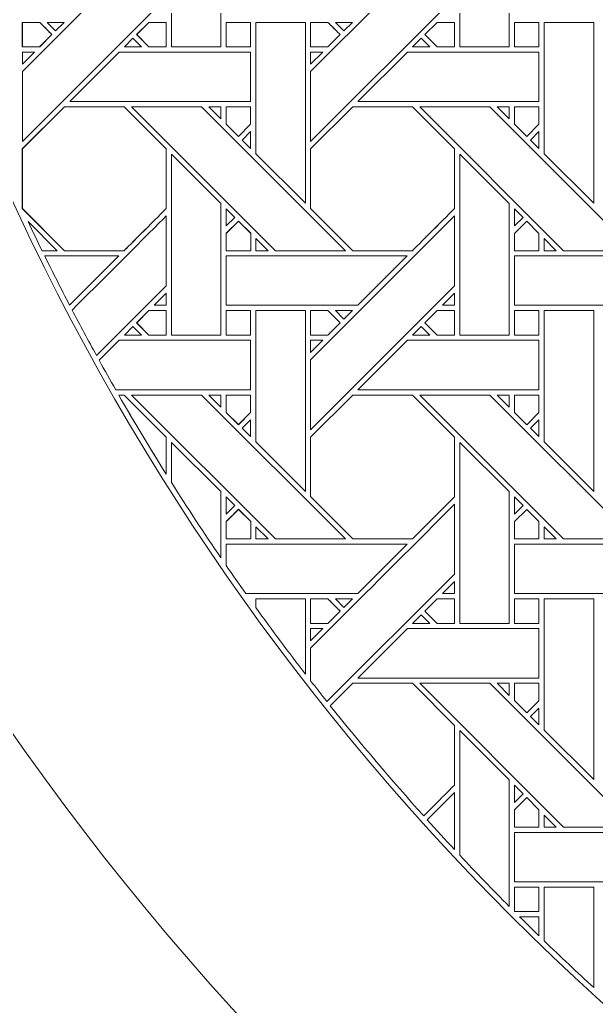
# Model space of a CAD drawing. Header units: inches. Extents: x 3.4 to 21.4, y 0.1 to 18.1.
# Drawn here: x 5.022 to 6.919, y 3.05 to 6.298 of the extents above; entities that cross this region are included whole.
import ezdxf

# ---------------------------------------------------------------- set-up
doc = ezdxf.new("R2010")
doc.units = ezdxf.units.IN
doc.header["$MEASUREMENT"] = 0
doc.layers.add('Design', color=7, linetype='Continuous', lineweight=0)

msp = doc.modelspace()

# ---------------------------------------------------------------- linework, layer by layer
at = {"layer": 'Design'}
for points, knots in [([(12.3829, 18.0948), (7.4123, 18.0948), (3.3829, 14.0653), (3.3829, 9.0948), (3.3829, 4.1242), (7.4123, 0.0948), (12.3829, 0.0948), (17.3534, 0.0948), (21.3829, 4.1242), (21.3829, 9.0948), (21.3829, 14.0653), (17.3534, 18.0948), (12.3829, 18.0948)], [0, 0, 0, 0, 1, 1, 1, 2, 2, 2, 3, 3, 3, 4, 4, 4, 4]), ([(12.3829, 17.2202), (7.8953, 17.2202), (4.2574, 13.5823), (4.2574, 9.0948), (4.2574, 4.6072), (7.8953, 0.9693), (12.3829, 0.9693), (16.8704, 0.9693), (20.5083, 4.6072), (20.5083, 9.0948), (20.5083, 13.5823), (16.8704, 17.2202), (12.3829, 17.2202)], [0, 0, 0, 0, 1, 1, 1, 2, 2, 2, 3, 3, 3, 4, 4, 4, 4]), ([(5.6841, 6.6419), (5.6841, 6.6419), (5.6841, 6.2082), (5.6841, 6.2082), (5.6841, 6.2082), (5.5214, 6.2082), (5.5214, 6.2082), (5.5214, 6.2082), (5.5214, 6.8041), (5.5214, 6.8041), (5.5214, 6.8041), (5.6841, 6.6419), (5.6841, 6.6419)], [0, 0, 0, 0, 1, 1, 1, 2, 2, 2, 3, 3, 3, 4, 4, 4, 4]), ([(6.6329, 6.6419), (6.6329, 6.6419), (6.6329, 6.2082), (6.6329, 6.2082), (6.6329, 6.2082), (6.4701, 6.2082), (6.4701, 6.2082), (6.4701, 6.2082), (6.4701, 6.8041), (6.4701, 6.8041), (6.4701, 6.8041), (6.6329, 6.6419), (6.6329, 6.6419)], [0, 0, 0, 0, 1, 1, 1, 2, 2, 2, 3, 3, 3, 4, 4, 4, 4]), ([(5.1661, 6.2624), (5.2074, 6.3035), (5.4477, 6.5439), (5.5042, 6.6005), (5.5042, 6.6005), (5.5042, 6.3705), (5.5042, 6.3705), (5.5042, 6.3705), (5.0306, 5.8968), (5.0306, 5.8968), (5.0306, 5.8968), (5.0306, 6.1269), (5.0306, 6.1269), (5.0306, 6.1269), (5.1661, 6.2624), (5.1661, 6.2624)], [0, 0, 0, 0, 1, 1, 1, 2, 2, 2, 3, 3, 3, 4, 4, 4, 5, 5, 5, 5]), ([(5.9793, 6.1269), (5.9793, 6.1269), (6.453, 6.6005), (6.453, 6.6005), (6.453, 6.6005), (6.453, 6.3705), (6.453, 6.3705), (6.453, 6.3705), (5.9793, 5.8968), (5.9793, 5.8968), (5.9793, 5.8968), (5.9793, 6.1269), (5.9793, 6.1269)], [0, 0, 0, 0, 1, 1, 1, 2, 2, 2, 3, 3, 3, 4, 4, 4, 4]), ([(5.0304, 6.2082), (5.0304, 6.2082), (5.0304, 6.289), (5.0304, 6.289), (5.0304, 6.289), (5.0875, 6.289), (5.0875, 6.289), (5.0926, 6.2839), (5.1234, 6.253), (5.1278, 6.2486), (5.1278, 6.2486), (5.0874, 6.2082), (5.0874, 6.2082), (5.0874, 6.2082), (5.0304, 6.2082), (5.0304, 6.2082)], [0, 0, 0, 0, 1, 1, 1, 2, 2, 2, 3, 3, 3, 4, 4, 4, 5, 5, 5, 5]), ([(5.1136, 6.2631), (5.1136, 6.2631), (5.128, 6.2487), (5.128, 6.2487), (5.128, 6.2487), (5.0876, 6.2082), (5.0876, 6.2082), (5.0876, 6.2082), (5.0306, 6.2082), (5.0306, 6.2082), (5.0306, 6.2082), (5.0306, 6.289), (5.0306, 6.289), (5.0306, 6.289), (5.0876, 6.289), (5.0876, 6.289), (5.0933, 6.2834), (5.1039, 6.2728), (5.1136, 6.2631)], [0, 0, 0, 0, 1, 1, 1, 2, 2, 2, 3, 3, 3, 4, 4, 4, 5, 5, 5, 6, 6, 6, 6]), ([(5.112, 6.289), (5.112, 6.289), (5.1685, 6.289), (5.1685, 6.289), (5.1685, 6.289), (5.1402, 6.2608), (5.1402, 6.2608), (5.1402, 6.2608), (5.112, 6.289), (5.112, 6.289)], [0, 0, 0, 0, 1, 1, 1, 2, 2, 2, 3, 3, 3, 3]), ([(5.447, 6.2082), (5.447, 6.2082), (5.4066, 6.2486), (5.4066, 6.2486), (5.4066, 6.2486), (5.4471, 6.289), (5.4471, 6.289), (5.4471, 6.289), (5.5041, 6.289), (5.5041, 6.289), (5.5041, 6.289), (5.5041, 6.2082), (5.5041, 6.2082), (5.5041, 6.2082), (5.447, 6.2082), (5.447, 6.2082)], [0, 0, 0, 0, 1, 1, 1, 2, 2, 2, 3, 3, 3, 4, 4, 4, 5, 5, 5, 5]), ([(5.4068, 6.2486), (5.4068, 6.2486), (5.4472, 6.289), (5.4472, 6.289), (5.4472, 6.289), (5.5042, 6.289), (5.5042, 6.289), (5.5042, 6.289), (5.5042, 6.2082), (5.5042, 6.2082), (5.5042, 6.2082), (5.4471, 6.2082), (5.4471, 6.2082), (5.4471, 6.2082), (5.4068, 6.2486), (5.4068, 6.2486)], [0, 0, 0, 0, 1, 1, 1, 2, 2, 2, 3, 3, 3, 4, 4, 4, 5, 5, 5, 5]), ([(5.7014, 6.2082), (5.7014, 6.2082), (5.7014, 6.289), (5.7014, 6.289), (5.7014, 6.289), (5.7816, 6.289), (5.7816, 6.289), (5.7816, 6.289), (5.7816, 6.2082), (5.7816, 6.2082), (5.7816, 6.2082), (5.7014, 6.2082), (5.7014, 6.2082)], [0, 0, 0, 0, 1, 1, 1, 2, 2, 2, 3, 3, 3, 4, 4, 4, 4]), ([(5.7014, 6.289), (5.7014, 6.289), (5.7816, 6.289), (5.7816, 6.289), (5.7816, 6.289), (5.7816, 6.2082), (5.7816, 6.2082), (5.7816, 6.2082), (5.7014, 6.2082), (5.7014, 6.2082), (5.7014, 6.2082), (5.7014, 6.289), (5.7014, 6.289)], [0, 0, 0, 0, 1, 1, 1, 2, 2, 2, 3, 3, 3, 4, 4, 4, 4]), ([(5.9622, 6.289), (5.9622, 6.289), (5.9622, 5.6939), (5.9622, 5.6939), (5.9622, 5.6939), (5.7992, 5.8568), (5.7992, 5.8568), (5.7992, 5.8568), (5.7992, 6.289), (5.7992, 6.289), (5.7992, 6.289), (5.9622, 6.289), (5.9622, 6.289)], [0, 0, 0, 0, 1, 1, 1, 2, 2, 2, 3, 3, 3, 4, 4, 4, 4]), ([(6.0363, 6.289), (6.0414, 6.2839), (6.0722, 6.2531), (6.0766, 6.2486), (6.0766, 6.2486), (6.0362, 6.2082), (6.0362, 6.2082), (6.0362, 6.2082), (5.9792, 6.2082), (5.9792, 6.2082), (5.9792, 6.2082), (5.9792, 6.289), (5.9792, 6.289), (5.9792, 6.289), (6.0363, 6.289), (6.0363, 6.289)], [0, 0, 0, 0, 1, 1, 1, 2, 2, 2, 3, 3, 3, 4, 4, 4, 5, 5, 5, 5]), ([(6.0608, 6.2645), (6.0668, 6.2586), (6.0725, 6.2528), (6.0766, 6.2486), (6.0766, 6.2486), (6.0362, 6.2082), (6.0362, 6.2082), (6.0362, 6.2082), (5.9792, 6.2082), (5.9792, 6.2082), (5.9792, 6.2082), (5.9792, 6.289), (5.9792, 6.289), (5.9792, 6.289), (6.0363, 6.289), (6.0363, 6.289), (6.0417, 6.2837), (6.0516, 6.2738), (6.0608, 6.2645)], [0, 0, 0, 0, 1, 1, 1, 2, 2, 2, 3, 3, 3, 4, 4, 4, 5, 5, 5, 6, 6, 6, 6]), ([(6.0607, 6.289), (6.0607, 6.289), (6.1172, 6.289), (6.1172, 6.289), (6.1172, 6.289), (6.0889, 6.2608), (6.0889, 6.2608), (6.0889, 6.2608), (6.0607, 6.289), (6.0607, 6.289)], [0, 0, 0, 0, 1, 1, 1, 2, 2, 2, 3, 3, 3, 3]), ([(6.3958, 6.2082), (6.3958, 6.2082), (6.3554, 6.2486), (6.3554, 6.2486), (6.3554, 6.2486), (6.3959, 6.289), (6.3959, 6.289), (6.3959, 6.289), (6.4529, 6.289), (6.4529, 6.289), (6.4529, 6.289), (6.4529, 6.2082), (6.4529, 6.2082), (6.4529, 6.2082), (6.3958, 6.2082), (6.3958, 6.2082)], [0, 0, 0, 0, 1, 1, 1, 2, 2, 2, 3, 3, 3, 4, 4, 4, 5, 5, 5, 5]), ([(6.3554, 6.2486), (6.3554, 6.2486), (6.3959, 6.289), (6.3959, 6.289), (6.3959, 6.289), (6.4529, 6.289), (6.4529, 6.289), (6.4529, 6.289), (6.4529, 6.2082), (6.4529, 6.2082), (6.4529, 6.2082), (6.3958, 6.2082), (6.3958, 6.2082), (6.3958, 6.2082), (6.3554, 6.2486), (6.3554, 6.2486)], [0, 0, 0, 0, 1, 1, 1, 2, 2, 2, 3, 3, 3, 4, 4, 4, 5, 5, 5, 5]), ([(6.6501, 6.2082), (6.6501, 6.2082), (6.6501, 6.289), (6.6501, 6.289), (6.6501, 6.289), (6.7304, 6.289), (6.7304, 6.289), (6.7304, 6.289), (6.7304, 6.2082), (6.7304, 6.2082), (6.7304, 6.2082), (6.6501, 6.2082), (6.6501, 6.2082)], [0, 0, 0, 0, 1, 1, 1, 2, 2, 2, 3, 3, 3, 4, 4, 4, 4]), ([(6.6501, 6.289), (6.6501, 6.289), (6.7304, 6.289), (6.7304, 6.289), (6.7304, 6.289), (6.7304, 6.2082), (6.7304, 6.2082), (6.7304, 6.2082), (6.6501, 6.2082), (6.6501, 6.2082), (6.6501, 6.2082), (6.6501, 6.289), (6.6501, 6.289)], [0, 0, 0, 0, 1, 1, 1, 2, 2, 2, 3, 3, 3, 4, 4, 4, 4]), ([(6.9109, 6.289), (6.9109, 6.289), (6.9109, 5.6939), (6.9109, 5.6939), (6.9109, 5.6939), (6.748, 5.8568), (6.748, 5.8568), (6.748, 5.8568), (6.748, 6.289), (6.748, 6.289), (6.748, 6.289), (6.9109, 6.289), (6.9109, 6.289)], [0, 0, 0, 0, 1, 1, 1, 2, 2, 2, 3, 3, 3, 4, 4, 4, 4]), ([(5.4229, 6.2082), (5.4229, 6.2082), (5.3664, 6.2082), (5.3664, 6.2082), (5.3664, 6.2082), (5.3947, 6.2365), (5.3947, 6.2365), (5.3947, 6.2365), (5.4229, 6.2082), (5.4229, 6.2082)], [0, 0, 0, 0, 1, 1, 1, 2, 2, 2, 3, 3, 3, 3]), ([(6.3716, 6.2082), (6.3716, 6.2082), (6.3151, 6.2082), (6.3151, 6.2082), (6.3151, 6.2082), (6.3434, 6.2365), (6.3434, 6.2365), (6.3434, 6.2365), (6.3716, 6.2082), (6.3716, 6.2082)], [0, 0, 0, 0, 1, 1, 1, 2, 2, 2, 3, 3, 3, 3]), ([(5.0704, 6.1911), (5.0704, 6.1911), (5.0306, 6.1513), (5.0306, 6.1513), (5.0306, 6.1513), (5.0306, 6.1911), (5.0306, 6.1911), (5.0306, 6.1911), (5.0704, 6.1911), (5.0704, 6.1911)], [0, 0, 0, 0, 1, 1, 1, 2, 2, 2, 3, 3, 3, 3]), ([(5.3493, 6.1911), (5.3493, 6.1911), (5.7817, 6.1911), (5.7817, 6.1911), (5.7817, 6.1911), (5.7817, 6.0283), (5.7817, 6.0283), (5.7817, 6.0283), (5.1864, 6.0283), (5.1864, 6.0283), (5.1864, 6.0283), (5.3493, 6.1911), (5.3493, 6.1911)], [0, 0, 0, 0, 1, 1, 1, 2, 2, 2, 3, 3, 3, 4, 4, 4, 4]), ([(6.0191, 6.1911), (6.0191, 6.1911), (5.9793, 6.1513), (5.9793, 6.1513), (5.9793, 6.1513), (5.9793, 6.1911), (5.9793, 6.1911), (5.9793, 6.1911), (6.0191, 6.1911), (6.0191, 6.1911)], [0, 0, 0, 0, 1, 1, 1, 2, 2, 2, 3, 3, 3, 3]), ([(6.298, 6.1911), (6.298, 6.1911), (6.7304, 6.1911), (6.7304, 6.1911), (6.7304, 6.1911), (6.7304, 6.0283), (6.7304, 6.0283), (6.7304, 6.0283), (6.1351, 6.0283), (6.1351, 6.0283), (6.1351, 6.0283), (6.298, 6.1911), (6.298, 6.1911)], [0, 0, 0, 0, 1, 1, 1, 2, 2, 2, 3, 3, 3, 4, 4, 4, 4]), ([(5.1692, 6.0111), (5.1692, 6.0111), (5.3654, 6.0111), (5.3654, 6.0111), (5.3654, 6.0111), (5.5041, 5.8724), (5.5041, 5.8724), (5.5041, 5.8724), (5.5041, 5.6762), (5.5041, 5.6762), (5.4863, 5.6582), (5.3745, 5.5465), (5.3655, 5.5375), (5.3655, 5.5375), (5.1698, 5.5375), (5.1698, 5.5375), (5.1698, 5.5375), (5.0304, 5.6767), (5.0304, 5.6767), (5.0304, 5.6767), (5.0304, 5.8724), (5.0304, 5.8724), (5.0304, 5.8724), (5.1692, 6.0111), (5.1692, 6.0111)], [0, 0, 0, 0, 1, 1, 1, 2, 2, 2, 3, 3, 3, 4, 4, 4, 5, 5, 5, 6, 6, 6, 7, 7, 7, 8, 8, 8, 8]), ([(5.0306, 5.8724), (5.0306, 5.8724), (5.1692, 6.0111), (5.1692, 6.0111), (5.1692, 6.0111), (5.3654, 6.0111), (5.3654, 6.0111), (5.3654, 6.0111), (5.5042, 5.8724), (5.5042, 5.8724), (5.5042, 5.8724), (5.5042, 5.6762), (5.5042, 5.6762), (5.486, 5.6578), (5.3742, 5.5462), (5.3655, 5.5375), (5.3655, 5.5375), (5.1698, 5.5375), (5.1698, 5.5375), (5.1698, 5.5375), (5.0306, 5.6767), (5.0306, 5.6767), (5.0306, 5.6767), (5.0306, 5.8724), (5.0306, 5.8724)], [0, 0, 0, 0, 1, 1, 1, 2, 2, 2, 3, 3, 3, 4, 4, 4, 5, 5, 5, 6, 6, 6, 7, 7, 7, 8, 8, 8, 8]), ([(5.3897, 6.0112), (5.3897, 6.0112), (5.6207, 6.0112), (5.6207, 6.0112), (5.6207, 6.0112), (6.0943, 5.5375), (6.0943, 5.5375), (6.0943, 5.5375), (5.8633, 5.5375), (5.8633, 5.5375), (5.8633, 5.5375), (5.3897, 6.0112), (5.3897, 6.0112)], [0, 0, 0, 0, 1, 1, 1, 2, 2, 2, 3, 3, 3, 4, 4, 4, 4]), ([(5.6842, 6.0111), (5.6842, 6.0111), (5.6842, 5.9713), (5.6842, 5.9713), (5.6842, 5.9713), (5.6448, 6.0111), (5.6448, 6.0111), (5.6448, 6.0111), (5.6842, 6.0111), (5.6842, 6.0111)], [0, 0, 0, 0, 1, 1, 1, 2, 2, 2, 3, 3, 3, 3]), ([(5.7816, 6.0111), (5.7816, 6.0111), (5.7816, 5.9535), (5.7816, 5.9535), (5.7816, 5.9535), (5.7416, 5.9136), (5.7416, 5.9136), (5.7416, 5.9136), (5.7013, 5.9539), (5.7013, 5.9539), (5.7013, 5.9539), (5.7013, 6.0111), (5.7013, 6.0111), (5.7013, 6.0111), (5.7816, 6.0111), (5.7816, 6.0111)], [0, 0, 0, 0, 1, 1, 1, 2, 2, 2, 3, 3, 3, 4, 4, 4, 5, 5, 5, 5]), ([(5.7418, 5.9136), (5.7418, 5.9136), (5.7013, 5.9539), (5.7013, 5.9539), (5.7013, 5.9539), (5.7013, 6.0111), (5.7013, 6.0111), (5.7013, 6.0111), (5.7816, 6.0111), (5.7816, 6.0111), (5.7816, 6.0111), (5.7816, 5.9535), (5.7816, 5.9535), (5.7816, 5.9535), (5.7418, 5.9136), (5.7418, 5.9136)], [0, 0, 0, 0, 1, 1, 1, 2, 2, 2, 3, 3, 3, 4, 4, 4, 5, 5, 5, 5]), ([(5.9792, 5.6767), (5.9792, 5.6767), (5.9792, 5.8724), (5.9792, 5.8724), (5.9792, 5.8724), (6.1179, 6.0111), (6.1179, 6.0111), (6.1179, 6.0111), (6.3142, 6.0111), (6.3142, 6.0111), (6.3142, 6.0111), (6.4529, 5.8724), (6.4529, 5.8724), (6.4529, 5.8724), (6.4529, 5.6762), (6.4529, 5.6762), (6.4351, 5.6582), (6.3232, 5.5465), (6.3142, 5.5375), (6.3142, 5.5375), (6.1185, 5.5375), (6.1185, 5.5375), (6.1185, 5.5375), (5.9792, 5.6767), (5.9792, 5.6767)], [0, 0, 0, 0, 1, 1, 1, 2, 2, 2, 3, 3, 3, 4, 4, 4, 5, 5, 5, 6, 6, 6, 7, 7, 7, 8, 8, 8, 8]), ([(5.9792, 5.8724), (5.9792, 5.8724), (6.1179, 6.0111), (6.1179, 6.0111), (6.1179, 6.0111), (6.3142, 6.0111), (6.3142, 6.0111), (6.3142, 6.0111), (6.4529, 5.8724), (6.4529, 5.8724), (6.4529, 5.8724), (6.4529, 5.6762), (6.4529, 5.6762), (6.435, 5.6582), (6.3231, 5.5464), (6.3142, 5.5375), (6.3142, 5.5375), (6.1185, 5.5375), (6.1185, 5.5375), (6.1185, 5.5375), (5.9792, 5.6767), (5.9792, 5.6767), (5.9792, 5.6767), (5.9792, 5.8724), (5.9792, 5.8724)], [0, 0, 0, 0, 1, 1, 1, 2, 2, 2, 3, 3, 3, 4, 4, 4, 5, 5, 5, 6, 6, 6, 7, 7, 7, 8, 8, 8, 8]), ([(6.3385, 6.0112), (6.3385, 6.0112), (6.5694, 6.0112), (6.5694, 6.0112), (6.5694, 6.0112), (7.043, 5.5375), (7.043, 5.5375), (7.043, 5.5375), (6.812, 5.5375), (6.812, 5.5375), (6.812, 5.5375), (6.3385, 6.0112), (6.3385, 6.0112)], [0, 0, 0, 0, 1, 1, 1, 2, 2, 2, 3, 3, 3, 4, 4, 4, 4]), ([(6.633, 6.0111), (6.633, 6.0111), (6.633, 5.9713), (6.633, 5.9713), (6.633, 5.9713), (6.5935, 6.0111), (6.5935, 6.0111), (6.5935, 6.0111), (6.633, 6.0111), (6.633, 6.0111)], [0, 0, 0, 0, 1, 1, 1, 2, 2, 2, 3, 3, 3, 3]), ([(6.6501, 5.9539), (6.6501, 5.9539), (6.6501, 6.0111), (6.6501, 6.0111), (6.6501, 6.0111), (6.7304, 6.0111), (6.7304, 6.0111), (6.7304, 6.0111), (6.7304, 5.9535), (6.7304, 5.9535), (6.7304, 5.9535), (6.6904, 5.9136), (6.6904, 5.9136), (6.6904, 5.9136), (6.6501, 5.9539), (6.6501, 5.9539)], [0, 0, 0, 0, 1, 1, 1, 2, 2, 2, 3, 3, 3, 4, 4, 4, 5, 5, 5, 5]), ([(6.6904, 5.9136), (6.6904, 5.9136), (6.6501, 5.9539), (6.6501, 5.9539), (6.6501, 5.9539), (6.6501, 6.0111), (6.6501, 6.0111), (6.6501, 6.0111), (6.7304, 6.0111), (6.7304, 6.0111), (6.7304, 6.0111), (6.7304, 5.9535), (6.7304, 5.9535), (6.7304, 5.9535), (6.6904, 5.9136), (6.6904, 5.9136)], [0, 0, 0, 0, 1, 1, 1, 2, 2, 2, 3, 3, 3, 4, 4, 4, 5, 5, 5, 5]), ([(5.7817, 5.9293), (5.7817, 5.9293), (5.7817, 5.8741), (5.7817, 5.8741), (5.7817, 5.8741), (5.7539, 5.9015), (5.7539, 5.9015), (5.7539, 5.9015), (5.7817, 5.9293), (5.7817, 5.9293)], [0, 0, 0, 0, 1, 1, 1, 2, 2, 2, 3, 3, 3, 3]), ([(6.7304, 5.9293), (6.7304, 5.9293), (6.7304, 5.8741), (6.7304, 5.8741), (6.7304, 5.8741), (6.7027, 5.9015), (6.7027, 5.9015), (6.7027, 5.9015), (6.7304, 5.9293), (6.7304, 5.9293)], [0, 0, 0, 0, 1, 1, 1, 2, 2, 2, 3, 3, 3, 3]), ([(5.6841, 5.6932), (5.6841, 5.6932), (5.6841, 5.2595), (5.6841, 5.2595), (5.6841, 5.2595), (5.5214, 5.2595), (5.5214, 5.2595), (5.5214, 5.2595), (5.5214, 5.8553), (5.5214, 5.8553), (5.5214, 5.8553), (5.6841, 5.6932), (5.6841, 5.6932)], [0, 0, 0, 0, 1, 1, 1, 2, 2, 2, 3, 3, 3, 4, 4, 4, 4]), ([(6.6329, 5.6932), (6.6329, 5.6932), (6.6329, 5.2595), (6.6329, 5.2595), (6.6329, 5.2595), (6.4701, 5.2595), (6.4701, 5.2595), (6.4701, 5.2595), (6.4701, 5.8553), (6.4701, 5.8553), (6.4701, 5.8553), (6.6329, 5.6932), (6.6329, 5.6932)], [0, 0, 0, 0, 1, 1, 1, 2, 2, 2, 3, 3, 3, 4, 4, 4, 4]), ([(5.1945, 5.342), (5.2716, 5.419), (5.4557, 5.6032), (5.5042, 5.6518), (5.5042, 5.6518), (5.5042, 5.4217), (5.5042, 5.4217), (5.5042, 5.4217), (5.2748, 5.1923), (5.2748, 5.1923), (5.2475, 5.2419), (5.2207, 5.2918), (5.1945, 5.342)], [0, 0, 0, 0, 1, 1, 1, 2, 2, 2, 3, 3, 3, 4, 4, 4, 4]), ([(5.7015, 5.6189), (5.7015, 5.6189), (5.7015, 5.6757), (5.7015, 5.6757), (5.7015, 5.6757), (5.7296, 5.6471), (5.7296, 5.6471), (5.7296, 5.6471), (5.7015, 5.6189), (5.7015, 5.6189)], [0, 0, 0, 0, 1, 1, 1, 2, 2, 2, 3, 3, 3, 3]), ([(5.9793, 5.1782), (5.9793, 5.1782), (6.453, 5.6518), (6.453, 5.6518), (6.453, 5.6518), (6.453, 5.4217), (6.453, 5.4217), (6.453, 5.4217), (5.9793, 4.9481), (5.9793, 4.9481), (5.9793, 4.9481), (5.9793, 5.1782), (5.9793, 5.1782)], [0, 0, 0, 0, 1, 1, 1, 2, 2, 2, 3, 3, 3, 4, 4, 4, 4]), ([(6.6502, 5.6189), (6.6502, 5.6189), (6.6502, 5.6757), (6.6502, 5.6757), (6.6502, 5.6757), (6.6784, 5.6471), (6.6784, 5.6471), (6.6784, 5.6471), (6.6502, 5.6189), (6.6502, 5.6189)], [0, 0, 0, 0, 1, 1, 1, 2, 2, 2, 3, 3, 3, 3]), ([(5.0492, 5.6339), (5.0492, 5.6339), (5.1456, 5.5375), (5.1456, 5.5375), (5.1456, 5.5375), (5.0956, 5.5375), (5.0956, 5.5375), (5.0799, 5.5695), (5.0645, 5.6016), (5.0492, 5.6339)], [0, 0, 0, 0, 1, 1, 1, 2, 2, 2, 3, 3, 3, 3]), ([(5.7013, 5.5372), (5.7013, 5.5372), (5.7013, 5.5945), (5.7013, 5.5945), (5.7013, 5.5945), (5.7416, 5.6348), (5.7416, 5.6348), (5.7416, 5.6348), (5.782, 5.5945), (5.782, 5.5945), (5.782, 5.5945), (5.782, 5.5372), (5.782, 5.5372), (5.782, 5.5372), (5.7013, 5.5372), (5.7013, 5.5372)], [0, 0, 0, 0, 1, 1, 1, 2, 2, 2, 3, 3, 3, 4, 4, 4, 5, 5, 5, 5]), ([(5.7418, 5.6349), (5.7418, 5.6349), (5.7821, 5.5946), (5.7821, 5.5946), (5.7821, 5.5946), (5.7821, 5.5373), (5.7821, 5.5373), (5.7821, 5.5373), (5.7015, 5.5373), (5.7015, 5.5373), (5.7015, 5.5373), (5.7015, 5.5946), (5.7015, 5.5946), (5.7015, 5.5946), (5.7418, 5.6349), (5.7418, 5.6349)], [0, 0, 0, 0, 1, 1, 1, 2, 2, 2, 3, 3, 3, 4, 4, 4, 5, 5, 5, 5]), ([(6.6501, 5.5372), (6.6501, 5.5372), (6.6501, 5.5945), (6.6501, 5.5945), (6.6501, 5.5945), (6.6904, 5.6349), (6.6904, 5.6349), (6.6904, 5.6349), (6.7308, 5.5945), (6.7308, 5.5945), (6.7308, 5.5945), (6.7308, 5.5372), (6.7308, 5.5372), (6.7308, 5.5372), (6.6501, 5.5372), (6.6501, 5.5372)], [0, 0, 0, 0, 1, 1, 1, 2, 2, 2, 3, 3, 3, 4, 4, 4, 5, 5, 5, 5]), ([(6.6904, 5.6349), (6.6904, 5.6349), (6.7308, 5.5945), (6.7308, 5.5945), (6.7308, 5.5945), (6.7308, 5.5372), (6.7308, 5.5372), (6.7308, 5.5372), (6.6501, 5.5372), (6.6501, 5.5372), (6.6501, 5.5372), (6.6501, 5.5945), (6.6501, 5.5945), (6.6501, 5.5945), (6.6904, 5.6349), (6.6904, 5.6349)], [0, 0, 0, 0, 1, 1, 1, 2, 2, 2, 3, 3, 3, 4, 4, 4, 5, 5, 5, 5]), ([(5.7994, 5.5375), (5.7994, 5.5375), (5.7994, 5.5773), (5.7994, 5.5773), (5.7994, 5.5773), (5.8391, 5.5375), (5.8391, 5.5375), (5.8391, 5.5375), (5.7994, 5.5375), (5.7994, 5.5375)], [0, 0, 0, 0, 1, 1, 1, 2, 2, 2, 3, 3, 3, 3]), ([(6.7878, 5.5375), (6.7878, 5.5375), (6.7481, 5.5375), (6.7481, 5.5375), (6.7481, 5.5375), (6.7481, 5.5773), (6.7481, 5.5773), (6.7481, 5.5773), (6.7878, 5.5375), (6.7878, 5.5375)], [0, 0, 0, 0, 1, 1, 1, 2, 2, 2, 3, 3, 3, 3]), ([(5.104, 5.5202), (5.104, 5.5202), (5.3484, 5.5202), (5.3484, 5.5202), (5.3484, 5.5202), (5.1862, 5.358), (5.1862, 5.358), (5.1582, 5.4117), (5.1308, 5.4658), (5.104, 5.5202)], [0, 0, 0, 0, 1, 1, 1, 2, 2, 2, 3, 3, 3, 3]), ([(5.7015, 5.3576), (5.7015, 5.3576), (5.7015, 5.5202), (5.7015, 5.5202), (5.7015, 5.5202), (6.2972, 5.5202), (6.2972, 5.5202), (6.2972, 5.5202), (6.1344, 5.3576), (6.1344, 5.3576), (6.1344, 5.3576), (5.7015, 5.3576), (5.7015, 5.3576)], [0, 0, 0, 0, 1, 1, 1, 2, 2, 2, 3, 3, 3, 4, 4, 4, 4]), ([(6.6502, 5.3576), (6.6502, 5.3576), (6.6502, 5.5202), (6.6502, 5.5202), (6.6502, 5.5202), (7.2459, 5.5202), (7.2459, 5.5202), (7.2459, 5.5202), (7.0832, 5.3576), (7.0832, 5.3576), (7.0832, 5.3576), (6.6502, 5.3576), (6.6502, 5.3576)], [0, 0, 0, 0, 1, 1, 1, 2, 2, 2, 3, 3, 3, 4, 4, 4, 4]), ([(5.4645, 5.3576), (5.4645, 5.3576), (5.5042, 5.3973), (5.5042, 5.3973), (5.5042, 5.3973), (5.5042, 5.3576), (5.5042, 5.3576), (5.5042, 5.3576), (5.4645, 5.3576), (5.4645, 5.3576)], [0, 0, 0, 0, 1, 1, 1, 2, 2, 2, 3, 3, 3, 3]), ([(6.4132, 5.3576), (6.4132, 5.3576), (6.453, 5.3973), (6.453, 5.3973), (6.453, 5.3973), (6.453, 5.3576), (6.453, 5.3576), (6.453, 5.3576), (6.4132, 5.3576), (6.4132, 5.3576)], [0, 0, 0, 0, 1, 1, 1, 2, 2, 2, 3, 3, 3, 3]), ([(5.4471, 5.3402), (5.4471, 5.3402), (5.5041, 5.3402), (5.5041, 5.3402), (5.5041, 5.3402), (5.5041, 5.2594), (5.5041, 5.2594), (5.5041, 5.2594), (5.447, 5.2594), (5.447, 5.2594), (5.447, 5.2594), (5.4066, 5.2998), (5.4066, 5.2998), (5.4066, 5.2998), (5.4471, 5.3402), (5.4471, 5.3402)], [0, 0, 0, 0, 1, 1, 1, 2, 2, 2, 3, 3, 3, 4, 4, 4, 5, 5, 5, 5]), ([(5.4068, 5.2999), (5.4068, 5.2999), (5.4472, 5.3403), (5.4472, 5.3403), (5.4472, 5.3403), (5.5042, 5.3403), (5.5042, 5.3403), (5.5042, 5.3403), (5.5042, 5.2595), (5.5042, 5.2595), (5.5042, 5.2595), (5.4471, 5.2595), (5.4471, 5.2595), (5.4471, 5.2595), (5.4068, 5.2999), (5.4068, 5.2999)], [0, 0, 0, 0, 1, 1, 1, 2, 2, 2, 3, 3, 3, 4, 4, 4, 5, 5, 5, 5]), ([(5.7013, 5.2594), (5.7013, 5.2594), (5.7013, 5.3402), (5.7013, 5.3402), (5.7013, 5.3402), (5.7816, 5.3402), (5.7816, 5.3402), (5.7816, 5.3402), (5.7816, 5.2594), (5.7816, 5.2594), (5.7816, 5.2594), (5.7013, 5.2594), (5.7013, 5.2594)], [0, 0, 0, 0, 1, 1, 1, 2, 2, 2, 3, 3, 3, 4, 4, 4, 4]), ([(5.7015, 5.3403), (5.7015, 5.3403), (5.7817, 5.3403), (5.7817, 5.3403), (5.7817, 5.3403), (5.7817, 5.2595), (5.7817, 5.2595), (5.7817, 5.2595), (5.7015, 5.2595), (5.7015, 5.2595), (5.7015, 5.2595), (5.7015, 5.3403), (5.7015, 5.3403)], [0, 0, 0, 0, 1, 1, 1, 2, 2, 2, 3, 3, 3, 4, 4, 4, 4]), ([(5.9622, 5.3403), (5.9622, 5.3403), (5.9622, 4.7452), (5.9622, 4.7452), (5.9622, 4.7452), (5.7992, 4.9081), (5.7992, 4.9081), (5.7992, 4.9081), (5.7992, 5.3403), (5.7992, 5.3403), (5.7992, 5.3403), (5.9622, 5.3403), (5.9622, 5.3403)], [0, 0, 0, 0, 1, 1, 1, 2, 2, 2, 3, 3, 3, 4, 4, 4, 4]), ([(6.0766, 5.2999), (6.0766, 5.2999), (6.0362, 5.2595), (6.0362, 5.2595), (6.0362, 5.2595), (5.9792, 5.2595), (5.9792, 5.2595), (5.9792, 5.2595), (5.9792, 5.3403), (5.9792, 5.3403), (5.9792, 5.3403), (6.0363, 5.3403), (6.0363, 5.3403), (6.0414, 5.3351), (6.0722, 5.3043), (6.0766, 5.2999)], [0, 0, 0, 0, 1, 1, 1, 2, 2, 2, 3, 3, 3, 4, 4, 4, 5, 5, 5, 5]), ([(5.9792, 5.3403), (5.9792, 5.3403), (6.0363, 5.3403), (6.0363, 5.3403), (6.0416, 5.335), (6.0724, 5.3042), (6.0766, 5.2999), (6.0766, 5.2999), (6.0362, 5.2595), (6.0362, 5.2595), (6.0362, 5.2595), (5.9792, 5.2595), (5.9792, 5.2595), (5.9792, 5.2595), (5.9792, 5.3403), (5.9792, 5.3403)], [0, 0, 0, 0, 1, 1, 1, 2, 2, 2, 3, 3, 3, 4, 4, 4, 5, 5, 5, 5]), ([(6.1172, 5.3403), (6.1172, 5.3403), (6.0889, 5.3121), (6.0889, 5.3121), (6.0889, 5.3121), (6.0607, 5.3403), (6.0607, 5.3403), (6.0607, 5.3403), (6.1172, 5.3403), (6.1172, 5.3403)], [0, 0, 0, 0, 1, 1, 1, 2, 2, 2, 3, 3, 3, 3]), ([(6.3959, 5.3403), (6.3959, 5.3403), (6.4529, 5.3403), (6.4529, 5.3403), (6.4529, 5.3403), (6.4529, 5.2595), (6.4529, 5.2595), (6.4529, 5.2595), (6.3958, 5.2595), (6.3958, 5.2595), (6.3958, 5.2595), (6.3554, 5.2998), (6.3554, 5.2998), (6.3554, 5.2998), (6.3959, 5.3403), (6.3959, 5.3403)], [0, 0, 0, 0, 1, 1, 1, 2, 2, 2, 3, 3, 3, 4, 4, 4, 5, 5, 5, 5]), ([(6.3554, 5.2998), (6.3554, 5.2998), (6.3959, 5.3403), (6.3959, 5.3403), (6.3959, 5.3403), (6.4529, 5.3403), (6.4529, 5.3403), (6.4529, 5.3403), (6.4529, 5.2595), (6.4529, 5.2595), (6.4529, 5.2595), (6.3958, 5.2595), (6.3958, 5.2595), (6.3958, 5.2595), (6.3554, 5.2998), (6.3554, 5.2998)], [0, 0, 0, 0, 1, 1, 1, 2, 2, 2, 3, 3, 3, 4, 4, 4, 5, 5, 5, 5]), ([(6.6501, 5.2595), (6.6501, 5.2595), (6.6501, 5.3403), (6.6501, 5.3403), (6.6501, 5.3403), (6.7304, 5.3403), (6.7304, 5.3403), (6.7304, 5.3403), (6.7304, 5.2595), (6.7304, 5.2595), (6.7304, 5.2595), (6.6501, 5.2595), (6.6501, 5.2595)], [0, 0, 0, 0, 1, 1, 1, 2, 2, 2, 3, 3, 3, 4, 4, 4, 4]), ([(6.7304, 5.3403), (6.7304, 5.3403), (6.7304, 5.2595), (6.7304, 5.2595), (6.7304, 5.2595), (6.6501, 5.2595), (6.6501, 5.2595), (6.6501, 5.2595), (6.6501, 5.3403), (6.6501, 5.3403), (6.6501, 5.3403), (6.7304, 5.3403), (6.7304, 5.3403)], [0, 0, 0, 0, 1, 1, 1, 2, 2, 2, 3, 3, 3, 4, 4, 4, 4]), ([(6.9109, 5.3403), (6.9109, 5.3403), (6.9109, 4.7452), (6.9109, 4.7452), (6.9109, 4.7452), (6.748, 4.9081), (6.748, 4.9081), (6.748, 4.9081), (6.748, 5.3403), (6.748, 5.3403), (6.748, 5.3403), (6.9109, 5.3403), (6.9109, 5.3403)], [0, 0, 0, 0, 1, 1, 1, 2, 2, 2, 3, 3, 3, 4, 4, 4, 4]), ([(5.4229, 5.2595), (5.4229, 5.2595), (5.3664, 5.2595), (5.3664, 5.2595), (5.3664, 5.2595), (5.3947, 5.2878), (5.3947, 5.2878), (5.3947, 5.2878), (5.4229, 5.2595), (5.4229, 5.2595)], [0, 0, 0, 0, 1, 1, 1, 2, 2, 2, 3, 3, 3, 3]), ([(6.3716, 5.2595), (6.3716, 5.2595), (6.3151, 5.2595), (6.3151, 5.2595), (6.3151, 5.2595), (6.3434, 5.2878), (6.3434, 5.2878), (6.3434, 5.2878), (6.3716, 5.2595), (6.3716, 5.2595)], [0, 0, 0, 0, 1, 1, 1, 2, 2, 2, 3, 3, 3, 3]), ([(5.2835, 5.1766), (5.2835, 5.1766), (5.3493, 5.2424), (5.3493, 5.2424), (5.3493, 5.2424), (5.7817, 5.2424), (5.7817, 5.2424), (5.7817, 5.2424), (5.7817, 5.0795), (5.7817, 5.0795), (5.7817, 5.0795), (5.338, 5.0795), (5.338, 5.0795), (5.3196, 5.1117), (5.3015, 5.1441), (5.2835, 5.1766)], [0, 0, 0, 0, 1, 1, 1, 2, 2, 2, 3, 3, 3, 4, 4, 4, 5, 5, 5, 5]), ([(6.0191, 5.2424), (6.0191, 5.2424), (5.9793, 5.2025), (5.9793, 5.2025), (5.9793, 5.2025), (5.9793, 5.2424), (5.9793, 5.2424), (5.9793, 5.2424), (6.0191, 5.2424), (6.0191, 5.2424)], [0, 0, 0, 0, 1, 1, 1, 2, 2, 2, 3, 3, 3, 3]), ([(6.1351, 5.0795), (6.1351, 5.0795), (6.298, 5.2424), (6.298, 5.2424), (6.298, 5.2424), (6.7304, 5.2424), (6.7304, 5.2424), (6.7304, 5.2424), (6.7304, 5.0795), (6.7304, 5.0795), (6.7304, 5.0795), (6.1351, 5.0795), (6.1351, 5.0795)], [0, 0, 0, 0, 1, 1, 1, 2, 2, 2, 3, 3, 3, 4, 4, 4, 4]), ([(5.3477, 5.0624), (5.3477, 5.0624), (5.3655, 5.0624), (5.3655, 5.0624), (5.3655, 5.0624), (5.5041, 4.9236), (5.5041, 4.9236), (5.5041, 4.9236), (5.5041, 4.8016), (5.5041, 4.8016), (5.4504, 4.8875), (5.3983, 4.9744), (5.3477, 5.0624)], [0, 0, 0, 0, 1, 1, 1, 2, 2, 2, 3, 3, 3, 4, 4, 4, 4]), ([(5.5042, 4.8014), (5.4505, 4.8873), (5.3983, 4.9743), (5.3477, 5.0624), (5.3477, 5.0624), (5.3655, 5.0624), (5.3655, 5.0624), (5.3655, 5.0624), (5.5042, 4.9237), (5.5042, 4.9237), (5.5042, 4.9237), (5.5042, 4.8014), (5.5042, 4.8014)], [0, 0, 0, 0, 1, 1, 1, 2, 2, 2, 3, 3, 3, 4, 4, 4, 4]), ([(5.3897, 5.0624), (5.3897, 5.0624), (5.6207, 5.0624), (5.6207, 5.0624), (5.6207, 5.0624), (6.0943, 4.5888), (6.0943, 4.5888), (6.0943, 4.5888), (5.8633, 4.5888), (5.8633, 4.5888), (5.8633, 4.5888), (5.3897, 5.0624), (5.3897, 5.0624)], [0, 0, 0, 0, 1, 1, 1, 2, 2, 2, 3, 3, 3, 4, 4, 4, 4]), ([(5.6448, 5.0624), (5.6448, 5.0624), (5.6842, 5.0624), (5.6842, 5.0624), (5.6842, 5.0624), (5.6842, 5.0226), (5.6842, 5.0226), (5.6842, 5.0226), (5.6448, 5.0624), (5.6448, 5.0624)], [0, 0, 0, 0, 1, 1, 1, 2, 2, 2, 3, 3, 3, 3]), ([(5.7816, 5.0624), (5.7816, 5.0624), (5.7816, 5.0048), (5.7816, 5.0048), (5.7816, 5.0048), (5.7416, 4.9648), (5.7416, 4.9648), (5.7416, 4.9648), (5.7013, 5.0052), (5.7013, 5.0052), (5.7013, 5.0052), (5.7013, 5.0624), (5.7013, 5.0624), (5.7013, 5.0624), (5.7816, 5.0624), (5.7816, 5.0624)], [0, 0, 0, 0, 1, 1, 1, 2, 2, 2, 3, 3, 3, 4, 4, 4, 5, 5, 5, 5]), ([(5.7418, 4.9649), (5.7418, 4.9649), (5.7014, 5.0052), (5.7014, 5.0052), (5.7014, 5.0052), (5.7014, 5.0624), (5.7014, 5.0624), (5.7014, 5.0624), (5.7817, 5.0624), (5.7817, 5.0624), (5.7817, 5.0624), (5.7817, 5.0048), (5.7817, 5.0048), (5.7817, 5.0048), (5.7418, 4.9649), (5.7418, 4.9649)], [0, 0, 0, 0, 1, 1, 1, 2, 2, 2, 3, 3, 3, 4, 4, 4, 5, 5, 5, 5]), ([(6.3142, 4.5888), (6.3142, 4.5888), (6.1185, 4.5888), (6.1185, 4.5888), (6.1185, 4.5888), (5.9792, 4.728), (5.9792, 4.728), (5.9792, 4.728), (5.9792, 4.9237), (5.9792, 4.9237), (5.9792, 4.9237), (6.1179, 5.0624), (6.1179, 5.0624), (6.1179, 5.0624), (6.3142, 5.0624), (6.3142, 5.0624), (6.3142, 5.0624), (6.4529, 4.9237), (6.4529, 4.9237), (6.4529, 4.9237), (6.4529, 4.7274), (6.4529, 4.7274), (6.4351, 4.7095), (6.3232, 4.5978), (6.3142, 4.5888)], [0, 0, 0, 0, 1, 1, 1, 2, 2, 2, 3, 3, 3, 4, 4, 4, 5, 5, 5, 6, 6, 6, 7, 7, 7, 8, 8, 8, 8]), ([(5.9792, 4.728), (5.9792, 4.728), (5.9792, 4.9237), (5.9792, 4.9237), (5.9792, 4.9237), (6.1179, 5.0624), (6.1179, 5.0624), (6.1179, 5.0624), (6.3142, 5.0624), (6.3142, 5.0624), (6.3142, 5.0624), (6.4529, 4.9237), (6.4529, 4.9237), (6.4529, 4.9237), (6.4529, 4.7274), (6.4529, 4.7274), (6.4352, 4.7096), (6.3232, 4.5978), (6.3142, 4.5888), (6.3142, 4.5888), (6.1185, 4.5888), (6.1185, 4.5888), (6.1185, 4.5888), (5.9792, 4.728), (5.9792, 4.728)], [0, 0, 0, 0, 1, 1, 1, 2, 2, 2, 3, 3, 3, 4, 4, 4, 5, 5, 5, 6, 6, 6, 7, 7, 7, 8, 8, 8, 8]), ([(6.3385, 5.0624), (6.3385, 5.0624), (6.5694, 5.0624), (6.5694, 5.0624), (6.5694, 5.0624), (7.043, 4.5888), (7.043, 4.5888), (7.043, 4.5888), (6.812, 4.5888), (6.812, 4.5888), (6.812, 4.5888), (6.3385, 5.0624), (6.3385, 5.0624)], [0, 0, 0, 0, 1, 1, 1, 2, 2, 2, 3, 3, 3, 4, 4, 4, 4]), ([(6.633, 5.0624), (6.633, 5.0624), (6.633, 5.0226), (6.633, 5.0226), (6.633, 5.0226), (6.5935, 5.0624), (6.5935, 5.0624), (6.5935, 5.0624), (6.633, 5.0624), (6.633, 5.0624)], [0, 0, 0, 0, 1, 1, 1, 2, 2, 2, 3, 3, 3, 3]), ([(6.7304, 5.0624), (6.7304, 5.0624), (6.7304, 5.0048), (6.7304, 5.0048), (6.7304, 5.0048), (6.6904, 4.9648), (6.6904, 4.9648), (6.6904, 4.9648), (6.6501, 5.0052), (6.6501, 5.0052), (6.6501, 5.0052), (6.6501, 5.0624), (6.6501, 5.0624), (6.6501, 5.0624), (6.7304, 5.0624), (6.7304, 5.0624)], [0, 0, 0, 0, 1, 1, 1, 2, 2, 2, 3, 3, 3, 4, 4, 4, 5, 5, 5, 5]), ([(6.6904, 4.9648), (6.6904, 4.9648), (6.6501, 5.0052), (6.6501, 5.0052), (6.6501, 5.0052), (6.6501, 5.0624), (6.6501, 5.0624), (6.6501, 5.0624), (6.7304, 5.0624), (6.7304, 5.0624), (6.7304, 5.0624), (6.7304, 5.0048), (6.7304, 5.0048), (6.7304, 5.0048), (6.6904, 4.9648), (6.6904, 4.9648)], [0, 0, 0, 0, 1, 1, 1, 2, 2, 2, 3, 3, 3, 4, 4, 4, 5, 5, 5, 5]), ([(5.7817, 4.9806), (5.7817, 4.9806), (5.7817, 4.9254), (5.7817, 4.9254), (5.7817, 4.9254), (5.7539, 4.9528), (5.7539, 4.9528), (5.7539, 4.9528), (5.7817, 4.9806), (5.7817, 4.9806)], [0, 0, 0, 0, 1, 1, 1, 2, 2, 2, 3, 3, 3, 3]), ([(6.7304, 4.9806), (6.7304, 4.9806), (6.7304, 4.9254), (6.7304, 4.9254), (6.7304, 4.9254), (6.7027, 4.9528), (6.7027, 4.9528), (6.7027, 4.9528), (6.7304, 4.9806), (6.7304, 4.9806)], [0, 0, 0, 0, 1, 1, 1, 2, 2, 2, 3, 3, 3, 3]), ([(5.6841, 4.5265), (5.6284, 4.6081), (5.5742, 4.6907), (5.5214, 4.7743), (5.5214, 4.7743), (5.5214, 4.9066), (5.5214, 4.9066), (5.5214, 4.9066), (5.6841, 4.7445), (5.6841, 4.7445), (5.6841, 4.7445), (5.6841, 4.5265), (5.6841, 4.5265)], [0, 0, 0, 0, 1, 1, 1, 2, 2, 2, 3, 3, 3, 4, 4, 4, 4]), ([(6.6329, 4.7444), (6.6329, 4.7444), (6.6329, 4.3108), (6.6329, 4.3108), (6.6329, 4.3108), (6.4701, 4.3108), (6.4701, 4.3108), (6.4701, 4.3108), (6.4701, 4.9066), (6.4701, 4.9066), (6.4701, 4.9066), (6.6329, 4.7444), (6.6329, 4.7444)], [0, 0, 0, 0, 1, 1, 1, 2, 2, 2, 3, 3, 3, 4, 4, 4, 4]), ([(5.7015, 4.6702), (5.7015, 4.6702), (5.7015, 4.727), (5.7015, 4.727), (5.7015, 4.727), (5.7296, 4.6984), (5.7296, 4.6984), (5.7296, 4.6984), (5.7015, 4.6702), (5.7015, 4.6702)], [0, 0, 0, 0, 1, 1, 1, 2, 2, 2, 3, 3, 3, 3]), ([(6.6502, 4.6702), (6.6502, 4.6702), (6.6502, 4.727), (6.6502, 4.727), (6.6502, 4.727), (6.6784, 4.6984), (6.6784, 4.6984), (6.6784, 4.6984), (6.6502, 4.6702), (6.6502, 4.6702)], [0, 0, 0, 0, 1, 1, 1, 2, 2, 2, 3, 3, 3, 3]), ([(5.7013, 4.6458), (5.7013, 4.6458), (5.7416, 4.6861), (5.7416, 4.6861), (5.7416, 4.6861), (5.782, 4.6458), (5.782, 4.6458), (5.782, 4.6458), (5.782, 4.5885), (5.782, 4.5885), (5.782, 4.5885), (5.7013, 4.5885), (5.7013, 4.5885), (5.7013, 4.5885), (5.7013, 4.6458), (5.7013, 4.6458)], [0, 0, 0, 0, 1, 1, 1, 2, 2, 2, 3, 3, 3, 4, 4, 4, 5, 5, 5, 5]), ([(5.7075, 4.6519), (5.7075, 4.6519), (5.7418, 4.6862), (5.7418, 4.6862), (5.7418, 4.6862), (5.7821, 4.6458), (5.7821, 4.6458), (5.7821, 4.6458), (5.7821, 4.5885), (5.7821, 4.5885), (5.7821, 4.5885), (5.7015, 4.5885), (5.7015, 4.5885), (5.7015, 4.5885), (5.7015, 4.6458), (5.7015, 4.6458), (5.7015, 4.6458), (5.7075, 4.6519), (5.7075, 4.6519)], [0, 0, 0, 0, 1, 1, 1, 2, 2, 2, 3, 3, 3, 4, 4, 4, 5, 5, 5, 6, 6, 6, 6]), ([(5.9793, 4.1219), (5.9793, 4.1219), (5.9793, 4.2294), (5.9793, 4.2294), (5.9793, 4.2294), (6.1157, 4.3659), (6.1157, 4.3659), (6.1652, 4.4151), (6.3975, 4.6476), (6.453, 4.703), (6.453, 4.703), (6.453, 4.473), (6.453, 4.473), (6.453, 4.473), (6.0332, 4.0533), (6.0332, 4.0533), (6.0151, 4.0761), (5.9972, 4.0989), (5.9793, 4.1219)], [0, 0, 0, 0, 1, 1, 1, 2, 2, 2, 3, 3, 3, 4, 4, 4, 5, 5, 5, 6, 6, 6, 6]), ([(6.6501, 4.5885), (6.6501, 4.5885), (6.6501, 4.6458), (6.6501, 4.6458), (6.6501, 4.6458), (6.6904, 4.6861), (6.6904, 4.6861), (6.6904, 4.6861), (6.7308, 4.6458), (6.7308, 4.6458), (6.7308, 4.6458), (6.7308, 4.5885), (6.7308, 4.5885), (6.7308, 4.5885), (6.6501, 4.5885), (6.6501, 4.5885)], [0, 0, 0, 0, 1, 1, 1, 2, 2, 2, 3, 3, 3, 4, 4, 4, 5, 5, 5, 5]), ([(6.6904, 4.6861), (6.6904, 4.6861), (6.7308, 4.6458), (6.7308, 4.6458), (6.7308, 4.6458), (6.7308, 4.5885), (6.7308, 4.5885), (6.7308, 4.5885), (6.6501, 4.5885), (6.6501, 4.5885), (6.6501, 4.5885), (6.6501, 4.6458), (6.6501, 4.6458), (6.6501, 4.6458), (6.6904, 4.6861), (6.6904, 4.6861)], [0, 0, 0, 0, 1, 1, 1, 2, 2, 2, 3, 3, 3, 4, 4, 4, 5, 5, 5, 5]), ([(5.8391, 4.5888), (5.8391, 4.5888), (5.7994, 4.5888), (5.7994, 4.5888), (5.7994, 4.5888), (5.7994, 4.6285), (5.7994, 4.6285), (5.7994, 4.6285), (5.8391, 4.5888), (5.8391, 4.5888)], [0, 0, 0, 0, 1, 1, 1, 2, 2, 2, 3, 3, 3, 3]), ([(6.7481, 4.5888), (6.7481, 4.5888), (6.7481, 4.6286), (6.7481, 4.6286), (6.7481, 4.6286), (6.7878, 4.5888), (6.7878, 4.5888), (6.7878, 4.5888), (6.7481, 4.5888), (6.7481, 4.5888)], [0, 0, 0, 0, 1, 1, 1, 2, 2, 2, 3, 3, 3, 3]), ([(5.7015, 4.5012), (5.7015, 4.5012), (5.7015, 4.5715), (5.7015, 4.5715), (5.7015, 4.5715), (6.2972, 4.5715), (6.2972, 4.5715), (6.2972, 4.5715), (6.1344, 4.4088), (6.1344, 4.4088), (6.1344, 4.4088), (5.766, 4.4088), (5.766, 4.4088), (5.7443, 4.4395), (5.7228, 4.4703), (5.7015, 4.5012)], [0, 0, 0, 0, 1, 1, 1, 2, 2, 2, 3, 3, 3, 4, 4, 4, 5, 5, 5, 5]), ([(6.6502, 4.4088), (6.6502, 4.4088), (6.6502, 4.5715), (6.6502, 4.5715), (6.6502, 4.5715), (7.2459, 4.5715), (7.2459, 4.5715), (7.2459, 4.5715), (7.0831, 4.4088), (7.0831, 4.4088), (7.0831, 4.4088), (6.6502, 4.4088), (6.6502, 4.4088)], [0, 0, 0, 0, 1, 1, 1, 2, 2, 2, 3, 3, 3, 4, 4, 4, 4]), ([(6.4132, 4.4089), (6.4132, 4.4089), (6.453, 4.4486), (6.453, 4.4486), (6.453, 4.4486), (6.453, 4.4089), (6.453, 4.4089), (6.453, 4.4089), (6.4132, 4.4089), (6.4132, 4.4089)], [0, 0, 0, 0, 1, 1, 1, 2, 2, 2, 3, 3, 3, 3]), ([(5.9622, 4.144), (5.9067, 4.2159), (5.8524, 4.2887), (5.7992, 4.3625), (5.7992, 4.3625), (5.7992, 4.3916), (5.7992, 4.3916), (5.7992, 4.3916), (5.9622, 4.3916), (5.9622, 4.3916), (5.9622, 4.3916), (5.9622, 4.144), (5.9622, 4.144)], [0, 0, 0, 0, 1, 1, 1, 2, 2, 2, 3, 3, 3, 4, 4, 4, 4]), ([(6.0766, 4.3511), (6.0766, 4.3511), (6.0362, 4.3107), (6.0362, 4.3107), (6.0362, 4.3107), (5.9793, 4.3107), (5.9793, 4.3107), (5.9793, 4.3107), (5.9793, 4.3915), (5.9793, 4.3915), (5.9793, 4.3915), (6.0364, 4.3915), (6.0364, 4.3915), (6.0415, 4.3864), (6.0722, 4.3556), (6.0766, 4.3511)], [0, 0, 0, 0, 1, 1, 1, 2, 2, 2, 3, 3, 3, 4, 4, 4, 5, 5, 5, 5]), ([(5.9793, 4.3107), (5.9793, 4.3107), (5.9793, 4.3915), (5.9793, 4.3915), (5.9793, 4.3915), (6.0364, 4.3915), (6.0364, 4.3915), (6.0364, 4.3915), (6.0767, 4.3512), (6.0767, 4.3512), (6.0767, 4.3512), (6.0362, 4.3107), (6.0362, 4.3107), (6.0362, 4.3107), (5.9793, 4.3107), (5.9793, 4.3107)], [0, 0, 0, 0, 1, 1, 1, 2, 2, 2, 3, 3, 3, 4, 4, 4, 5, 5, 5, 5]), ([(6.0607, 4.3916), (6.0607, 4.3916), (6.1172, 4.3916), (6.1172, 4.3916), (6.1172, 4.3916), (6.0889, 4.3634), (6.0889, 4.3634), (6.0889, 4.3634), (6.0607, 4.3916), (6.0607, 4.3916)], [0, 0, 0, 0, 1, 1, 1, 2, 2, 2, 3, 3, 3, 3]), ([(6.4529, 4.3915), (6.4529, 4.3915), (6.4529, 4.3107), (6.4529, 4.3107), (6.4529, 4.3107), (6.3957, 4.3107), (6.3957, 4.3107), (6.3957, 4.3107), (6.3554, 4.3511), (6.3554, 4.3511), (6.3554, 4.3511), (6.3958, 4.3915), (6.3958, 4.3915), (6.3958, 4.3915), (6.4529, 4.3915), (6.4529, 4.3915)], [0, 0, 0, 0, 1, 1, 1, 2, 2, 2, 3, 3, 3, 4, 4, 4, 5, 5, 5, 5]), ([(6.453, 4.3916), (6.453, 4.3916), (6.453, 4.3108), (6.453, 4.3108), (6.453, 4.3108), (6.3959, 4.3108), (6.3959, 4.3108), (6.3959, 4.3108), (6.3555, 4.3512), (6.3555, 4.3512), (6.3555, 4.3512), (6.3959, 4.3916), (6.3959, 4.3916), (6.3959, 4.3916), (6.453, 4.3916), (6.453, 4.3916)], [0, 0, 0, 0, 1, 1, 1, 2, 2, 2, 3, 3, 3, 4, 4, 4, 5, 5, 5, 5]), ([(6.7303, 4.3107), (6.7303, 4.3107), (6.6501, 4.3107), (6.6501, 4.3107), (6.6501, 4.3107), (6.6501, 4.3915), (6.6501, 4.3915), (6.6501, 4.3915), (6.7303, 4.3915), (6.7303, 4.3915), (6.7303, 4.3915), (6.7303, 4.3107), (6.7303, 4.3107)], [0, 0, 0, 0, 1, 1, 1, 2, 2, 2, 3, 3, 3, 4, 4, 4, 4]), ([(6.6502, 4.3916), (6.6502, 4.3916), (6.7304, 4.3916), (6.7304, 4.3916), (6.7304, 4.3916), (6.7304, 4.3108), (6.7304, 4.3108), (6.7304, 4.3108), (6.6502, 4.3108), (6.6502, 4.3108), (6.6502, 4.3108), (6.6502, 4.3916), (6.6502, 4.3916)], [0, 0, 0, 0, 1, 1, 1, 2, 2, 2, 3, 3, 3, 4, 4, 4, 4]), ([(6.9109, 4.3916), (6.9109, 4.3916), (6.9109, 3.7964), (6.9109, 3.7964), (6.9109, 3.7964), (6.748, 3.9594), (6.748, 3.9594), (6.748, 3.9594), (6.748, 4.3916), (6.748, 4.3916), (6.748, 4.3916), (6.9109, 4.3916), (6.9109, 4.3916)], [0, 0, 0, 0, 1, 1, 1, 2, 2, 2, 3, 3, 3, 4, 4, 4, 4]), ([(6.3716, 4.3108), (6.3716, 4.3108), (6.3151, 4.3108), (6.3151, 4.3108), (6.3151, 4.3108), (6.3434, 4.339), (6.3434, 4.339), (6.3434, 4.339), (6.3716, 4.3108), (6.3716, 4.3108)], [0, 0, 0, 0, 1, 1, 1, 2, 2, 2, 3, 3, 3, 3]), ([(6.0191, 4.2936), (6.0191, 4.2936), (5.9793, 4.2538), (5.9793, 4.2538), (5.9793, 4.2538), (5.9793, 4.2936), (5.9793, 4.2936), (5.9793, 4.2936), (6.0191, 4.2936), (6.0191, 4.2936)], [0, 0, 0, 0, 1, 1, 1, 2, 2, 2, 3, 3, 3, 3]), ([(6.7304, 4.2936), (6.7304, 4.2936), (6.7304, 4.1308), (6.7304, 4.1308), (6.7304, 4.1308), (6.1351, 4.1308), (6.1351, 4.1308), (6.1351, 4.1308), (6.298, 4.2936), (6.298, 4.2936), (6.298, 4.2936), (6.7304, 4.2936), (6.7304, 4.2936)], [0, 0, 0, 0, 1, 1, 1, 2, 2, 2, 3, 3, 3, 4, 4, 4, 4]), ([(6.1179, 4.1136), (6.1179, 4.1136), (6.3142, 4.1136), (6.3142, 4.1136), (6.3142, 4.1136), (6.4529, 3.9749), (6.4529, 3.9749), (6.4529, 3.9749), (6.4529, 3.7787), (6.4529, 3.7787), (6.4411, 3.7669), (6.3884, 3.7142), (6.3514, 3.6771), (6.2455, 3.7949), (6.143, 3.9158), (6.044, 4.0397), (6.044, 4.0397), (6.1179, 4.1136), (6.1179, 4.1136)], [0, 0, 0, 0, 1, 1, 1, 2, 2, 2, 3, 3, 3, 4, 4, 4, 5, 5, 5, 6, 6, 6, 6]), ([(6.0441, 4.0397), (6.0441, 4.0397), (6.1179, 4.1136), (6.1179, 4.1136), (6.1179, 4.1136), (6.3142, 4.1136), (6.3142, 4.1136), (6.3142, 4.1136), (6.4529, 3.9749), (6.4529, 3.9749), (6.4529, 3.9749), (6.4529, 3.7787), (6.4529, 3.7787), (6.4411, 3.7668), (6.3884, 3.7141), (6.3514, 3.6771), (6.2455, 3.7949), (6.143, 3.9158), (6.0441, 4.0397)], [0, 0, 0, 0, 1, 1, 1, 2, 2, 2, 3, 3, 3, 4, 4, 4, 5, 5, 5, 6, 6, 6, 6]), ([(6.5694, 4.1137), (6.5694, 4.1137), (7.043, 3.64), (7.043, 3.64), (7.043, 3.64), (6.812, 3.64), (6.812, 3.64), (6.812, 3.64), (6.3385, 4.1137), (6.3385, 4.1137), (6.3385, 4.1137), (6.5694, 4.1137), (6.5694, 4.1137)], [0, 0, 0, 0, 1, 1, 1, 2, 2, 2, 3, 3, 3, 4, 4, 4, 4]), ([(6.633, 4.1137), (6.633, 4.1137), (6.633, 4.0739), (6.633, 4.0739), (6.633, 4.0739), (6.5935, 4.1137), (6.5935, 4.1137), (6.5935, 4.1137), (6.633, 4.1137), (6.633, 4.1137)], [0, 0, 0, 0, 1, 1, 1, 2, 2, 2, 3, 3, 3, 3]), ([(6.7303, 4.1137), (6.7303, 4.1137), (6.7303, 4.0561), (6.7303, 4.0561), (6.7303, 4.0561), (6.6904, 4.0161), (6.6904, 4.0161), (6.6904, 4.0161), (6.6501, 4.0564), (6.6501, 4.0564), (6.6501, 4.0564), (6.6501, 4.1137), (6.6501, 4.1137), (6.6501, 4.1137), (6.7303, 4.1137), (6.7303, 4.1137)], [0, 0, 0, 0, 1, 1, 1, 2, 2, 2, 3, 3, 3, 4, 4, 4, 5, 5, 5, 5]), ([(6.6905, 4.0162), (6.6905, 4.0162), (6.6501, 4.0564), (6.6501, 4.0564), (6.6501, 4.0564), (6.6501, 4.1137), (6.6501, 4.1137), (6.6501, 4.1137), (6.7303, 4.1137), (6.7303, 4.1137), (6.7303, 4.1137), (6.7303, 4.0561), (6.7303, 4.0561), (6.7303, 4.0561), (6.6905, 4.0162), (6.6905, 4.0162)], [0, 0, 0, 0, 1, 1, 1, 2, 2, 2, 3, 3, 3, 4, 4, 4, 5, 5, 5, 5]), ([(6.7304, 4.0318), (6.7304, 4.0318), (6.7304, 3.9767), (6.7304, 3.9767), (6.7304, 3.9767), (6.7027, 4.0041), (6.7027, 4.0041), (6.7027, 4.0041), (6.7304, 4.0318), (6.7304, 4.0318)], [0, 0, 0, 0, 1, 1, 1, 2, 2, 2, 3, 3, 3, 3]), ([(6.6329, 3.3792), (6.5778, 3.4346), (6.5236, 3.4908), (6.4701, 3.5478), (6.4701, 3.5478), (6.4701, 3.9579), (6.4701, 3.9579), (6.4701, 3.9579), (6.6329, 3.7957), (6.6329, 3.7957), (6.6329, 3.7957), (6.6329, 3.3792), (6.6329, 3.3792)], [0, 0, 0, 0, 1, 1, 1, 2, 2, 2, 3, 3, 3, 4, 4, 4, 4]), ([(6.6502, 3.7215), (6.6502, 3.7215), (6.6502, 3.7782), (6.6502, 3.7782), (6.6502, 3.7782), (6.6784, 3.7497), (6.6784, 3.7497), (6.6784, 3.7497), (6.6502, 3.7215), (6.6502, 3.7215)], [0, 0, 0, 0, 1, 1, 1, 2, 2, 2, 3, 3, 3, 3]), ([(6.453, 3.566), (6.4227, 3.5985), (6.3927, 3.6313), (6.3629, 3.6643), (6.3629, 3.6643), (6.453, 3.7543), (6.453, 3.7543), (6.453, 3.7543), (6.453, 3.566), (6.453, 3.566)], [0, 0, 0, 0, 1, 1, 1, 2, 2, 2, 3, 3, 3, 3]), ([(6.6501, 3.6397), (6.6501, 3.6397), (6.6501, 3.697), (6.6501, 3.697), (6.6501, 3.697), (6.6904, 3.7374), (6.6904, 3.7374), (6.6904, 3.7374), (6.7307, 3.697), (6.7307, 3.697), (6.7307, 3.697), (6.7307, 3.6397), (6.7307, 3.6397), (6.7307, 3.6397), (6.6501, 3.6397), (6.6501, 3.6397)], [0, 0, 0, 0, 1, 1, 1, 2, 2, 2, 3, 3, 3, 4, 4, 4, 5, 5, 5, 5]), ([(6.6904, 3.7374), (6.6904, 3.7374), (6.7308, 3.6971), (6.7308, 3.6971), (6.7308, 3.6971), (6.7308, 3.6398), (6.7308, 3.6398), (6.7308, 3.6398), (6.6502, 3.6398), (6.6502, 3.6398), (6.6502, 3.6398), (6.6502, 3.6971), (6.6502, 3.6971), (6.6502, 3.6971), (6.6904, 3.7374), (6.6904, 3.7374)], [0, 0, 0, 0, 1, 1, 1, 2, 2, 2, 3, 3, 3, 4, 4, 4, 5, 5, 5, 5]), ([(6.7878, 3.64), (6.7878, 3.64), (6.7481, 3.64), (6.7481, 3.64), (6.7481, 3.64), (6.7481, 3.6798), (6.7481, 3.6798), (6.7481, 3.6798), (6.7878, 3.64), (6.7878, 3.64)], [0, 0, 0, 0, 1, 1, 1, 2, 2, 2, 3, 3, 3, 3]), ([(6.6502, 3.4601), (6.6502, 3.4601), (6.6502, 3.6228), (6.6502, 3.6228), (6.6502, 3.6228), (7.2459, 3.6228), (7.2459, 3.6228), (7.2459, 3.6228), (7.0832, 3.4601), (7.0832, 3.4601), (7.0832, 3.4601), (6.6502, 3.4601), (6.6502, 3.4601)], [0, 0, 0, 0, 1, 1, 1, 2, 2, 2, 3, 3, 3, 4, 4, 4, 4]), ([(6.6501, 3.4427), (6.6501, 3.4427), (6.7303, 3.4427), (6.7303, 3.4427), (6.7303, 3.4427), (6.7303, 3.362), (6.7303, 3.362), (6.7303, 3.362), (6.6501, 3.362), (6.6501, 3.362), (6.6501, 3.362), (6.6501, 3.4427), (6.6501, 3.4427)], [0, 0, 0, 0, 1, 1, 1, 2, 2, 2, 3, 3, 3, 4, 4, 4, 4]), ([(6.7304, 3.362), (6.7304, 3.362), (6.6502, 3.362), (6.6502, 3.362), (6.6502, 3.362), (6.6502, 3.4428), (6.6502, 3.4428), (6.6502, 3.4428), (6.7304, 3.4428), (6.7304, 3.4428), (6.7304, 3.4428), (6.7304, 3.362), (6.7304, 3.362)], [0, 0, 0, 0, 1, 1, 1, 2, 2, 2, 3, 3, 3, 4, 4, 4, 4]), ([(6.9109, 3.1125), (6.8559, 3.1628), (6.8016, 3.2139), (6.748, 3.2658), (6.748, 3.2658), (6.748, 3.4428), (6.748, 3.4428), (6.748, 3.4428), (6.9109, 3.4428), (6.9109, 3.4428), (6.9109, 3.4428), (6.9109, 3.1125), (6.9109, 3.1125)], [0, 0, 0, 0, 1, 1, 1, 2, 2, 2, 3, 3, 3, 4, 4, 4, 4]), ([(6.7304, 3.2827), (6.7092, 3.3033), (6.6882, 3.3241), (6.6672, 3.3449), (6.6672, 3.3449), (6.7304, 3.3449), (6.7304, 3.3449), (6.7304, 3.3449), (6.7304, 3.2827), (6.7304, 3.2827)], [0, 0, 0, 0, 1, 1, 1, 2, 2, 2, 3, 3, 3, 3])]:
    msp.add_open_spline(points, degree=3, knots=knots, dxfattribs=at)

doc.saveas('drawing.dxf')
